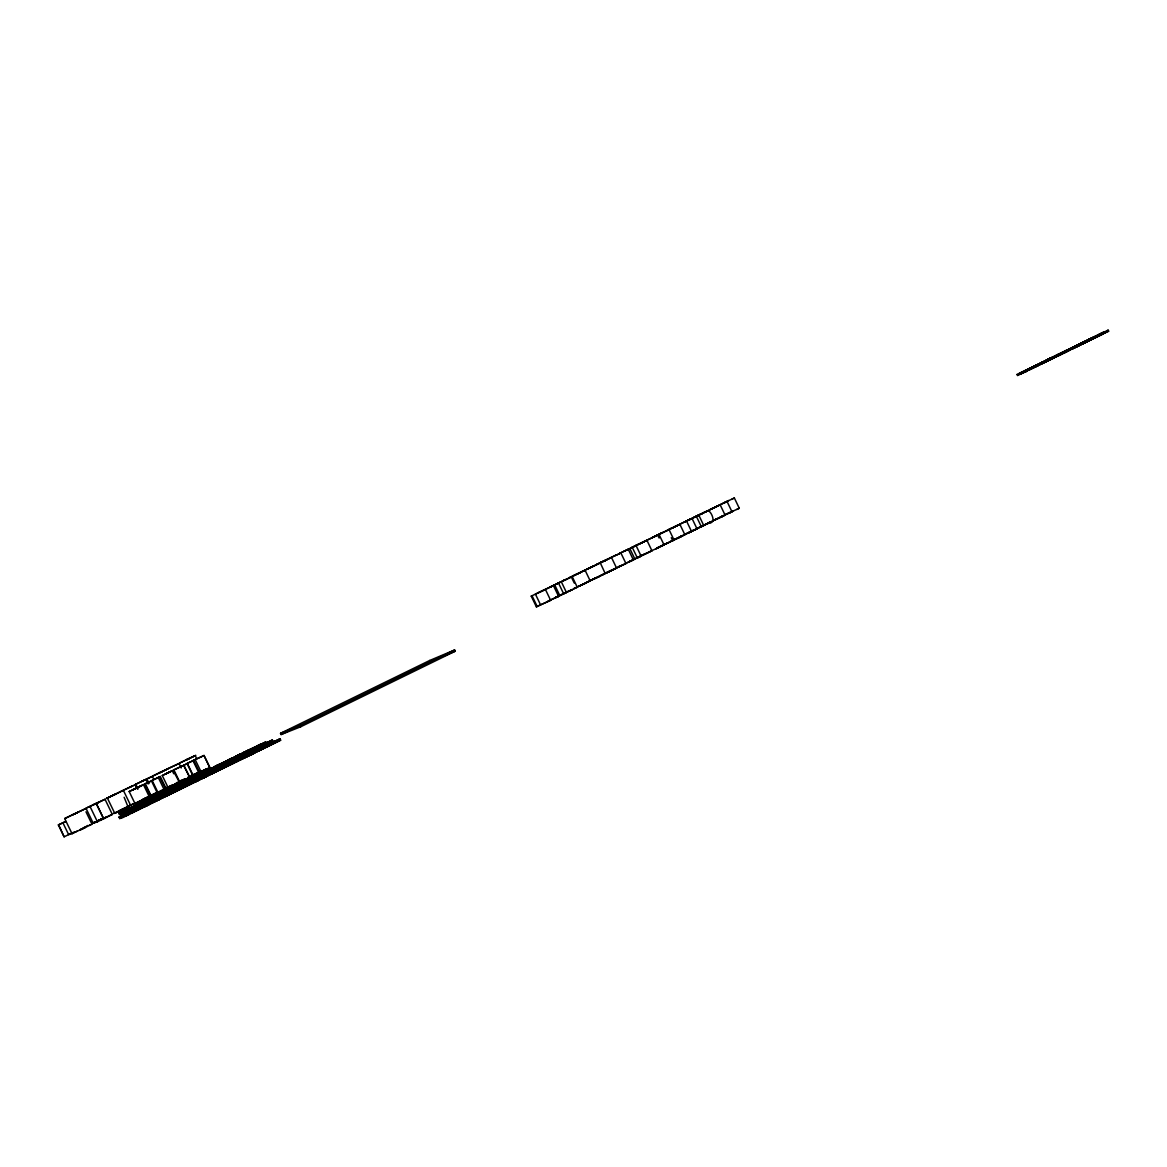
<?xml version="1.0" encoding="UTF-8"?>
<svg xmlns="http://www.w3.org/2000/svg" width="1167" height="1167" viewBox="0 0 1167 1167"><rect width="100%" height="100%" fill="white"/><g stroke="black" fill="none" stroke-linecap="round" stroke-linejoin="round"><path stroke-width="1.5" d="M188.908 783.29L189.608 784.72M187.26 783.203L186.603 781.846M136.437 787.958L143.979 784.516L129.172 791.518L135.066 803.713L144.372 799.059M651.959 550.795L635.782 558.395L651.959 550.795L646.941 540.321L646.066 540.7M103.644 818.767L96.263 803.523L103.644 818.767L97.43 821.801L93.229 823.246L85.95 808.22L105.001 799.264L112.338 814.435L107.174 817.046M1042.073 363.506L1050.636 359.378L1050.154 358.357L1047.105 359.83L1051.175 357.919M576.396 574.324L568.796 577.971L585.105 570.269L590.21 580.918L573.887 588.576L604.243 574.062L598.467 576.615M646.941 540.321L643.382 542.072M64.696 818.548L85.103 808.862L64.696 818.548L72.033 833.719L73.302 833.019M201.016 778.87L204.546 777.324L198.215 780.169M204.152 777.47L207.609 775.836L204.21 777.572L203.86 775.895L200.213 777.485L206.924 774.407L197.135 779.002L205.786 774.815L205.903 776.449M1043.298 362.995C1049.848 360.909 1042.029 361.726 1048.754 359.173M219.396 767.419L219.148 765.931L219.804 767.273L194.991 779.162L196.975 778.126M199.601 775.311C194.364 778.301 201.833 772.904 200.943 776.376L204.196 774.844L203.16 773.458L205.8 772.466M195.035 776.245C190.206 779.075 196.537 774.129 196.581 777.222M160.098 790.847L161.236 790.526M143.453 780.49L135.372 784.457L152.352 776.405L153.811 779.41M104.14 817.673L103.032 818.315M166.4 773.488L173.11 770.38L179.397 782.386L168.136 787.696L170.426 786.47M585.105 570.269L584.229 570.707M1044.217 362.543L1038.922 365.038L1038.44 364.016L1046.07 360.486M243.072 754.509C244.866 750.221 225.698 762.066 239.848 754.349M227.448 761.861L219.323 765.625L226.544 762.124M105.001 799.264L96.044 803.625M165.437 792.203L168.952 790.409L163.278 793.006M154.146 797.674L154.803 799.03L153.081 799.672L156.378 798.243L150.047 801.16L159.412 796.755L154.613 798.899L153.956 797.557L152.425 798.316L155.722 796.886L149.391 799.803L158.756 795.398L153.956 797.557M214.174 766.821L217.252 765.304M161.031 792.991L162.446 792.276L159.325 793.618M616.57 568.066L605.221 573.537L600.232 562.757L611.493 557.49L616.57 568.066L600.888 575.419L609.116 571.378M149.507 798.432L155.459 795.704L146.488 799.891L152.512 797.134L149.507 798.432L150.135 799.731M1033.933 367.59L1033.612 366.38L1038.003 364.264M203.175 773.721L194.349 777.835L202.489 773.896L203.131 775.224L198.302 777.47M150.528 803.538L159.996 799.162L151.229 803.173M718.697 505.501L720.185 504.844L725.101 515.128L714.146 520.365M1054.589 357.598L1045.384 362.12M1054.107 356.577L1049.381 358.853M149.055 796.448L151.681 795.106L149.07 796.477M707.362 511C710.09 508.9 717.632 523.575 708.85 523.049M168.136 787.696L162.271 775.544L169.565 772.175M193.664 774.494L193.066 774.859M667.83 529.978L679.894 524.348L684.883 534.749L678.611 537.827M669.683 541.824L678.815 537.681M176.202 783.961L172.483 785.712M1063.633 351.865L1060.205 353.411L1067.469 350.027L1067.965 351.034L1060.686 354.418L1069.979 350.071L1069.06 350.479M1096.63 336.971L1102.1 334.375L1097.724 336.446L1097.14 335.337L1104.93 331.749L1105.412 332.77L1104.318 333.295M1068.578 349.458C1071.102 348.306 1057.769 354.199 1064.348 352.667M1054.574 357.598C1028.2 370.304 1052.313 357.058 1025.72 371.5L1025.239 370.464L1026.406 369.895L1026.887 370.916M1036.004 366.511L1043.269 363.127L1042.248 363.579M173.081 770.453L165.349 774.042L166.166 773.633M97.036 820.955L96.482 821.32M171.374 791.766L179.558 787.813L170.149 792.203L176.377 789.344L171.374 791.766L172.074 793.21L180.243 789.242L170.907 793.575L177.078 790.774L172.074 793.21M148.121 797.061L158.274 792.101M143.818 798.753L142.768 799.322L151.243 795.281L145.773 797.995M174.817 784.005L175.633 783.582M720.185 504.844L715.225 507.032M1092.472 338.897L1088.067 341.027L1093.071 338.62M173.212 788.09L171.957 788.761L177.807 786.106L173.62 788.206M188.879 758.623L179.63 763.058L195.779 755.37L185.48 760.228L194.831 755.764M708.515 510.504L703.059 512.911L715.24 507.237M679.909 524.362L677.05 525.763M94.367 822.224L92.981 822.968L95.504 821.976M140.273 786.325L138.348 787.273M163.19 790.015L157.983 792.553L152.118 780.417L157.326 777.893M1094.033 337.044L1096.513 335.848L1095.419 336.329M98.757 802.269L93.812 804.53L98.743 802.269M156.611 778.287L158.333 777.616L164.241 789.855L157.983 792.553M189.448 777.514L179.733 781.934L173.898 769.87L187.099 763.685L192.963 775.836L189.769 777.397L183.569 765.362L173.898 769.87M187.916 777.251L189.171 776.609M201.862 770.803L199.893 771.795M222.474 765.683L221.774 766.048L223.568 765.362M243.451 755.414L242.78 755.764L246.762 754.086M248.586 753.765L247.871 754.145L254.887 750.935L248.936 753.561M239.279 758.287L244.384 755.924L243.217 756.537L243.888 757.937L245.055 757.325L239.964 759.688M106.416 816.973L99.341 820.255M216.61 765.625L215.924 765.99L219.659 764.385M219.994 764.195L220.811 765.304M238.856 757.777C239.06 754.932 237.528 756.975 234.056 758.346M698.61 527.688L699.587 527.192M696.568 528.884L697.501 528.388L692.133 530.839M189.783 758.273L186.428 759.834M139.836 801.321L138.45 802.035L143.205 800.081M232.641 759.484C233.911 755.778 231.051 759.192 228.469 759.805M168.471 792.378L166.093 793.56M198.871 779.833L199.907 779.323M1045.413 361.974L1050.636 359.378M122.725 790.526L106.285 798.505L116.262 793.808L107.393 798.097L114.731 813.253L123.571 808.95L113.593 813.589L129.216 806.207L119.034 810.934L127.232 806.937L121.893 809.431M144.752 798.286L145.933 797.703M164.08 789.578L162.023 790.672L164.241 789.855M160.098 798.826L170.776 793.896L167.523 795.354L166.837 793.91L168.529 793.035L163.176 795.544M167.523 795.354L169.215 794.464L163.861 796.973M687.786 520.424L703.424 512.809M84.36 827.097L85.454 826.557M74.848 832.231L77.095 831.108M162.957 793.545L162.33 792.247L163.876 791.459L159.004 793.735M164.387 792.568L167.435 791.007L162.417 793.37M165.991 791.853L166.502 793.181L168.092 792.364L163.059 794.727M1057.142 356.373L1058.936 355.497L1058.44 354.462L1051.219 357.817L1052.109 358.794L1052.036 357.554L1051.365 357.89M667.947 529.949L673.826 527.28M101.208 819.219L102.229 818.709M102.798 818.811L101.135 819.642L106.109 817.469L103.717 818.373M171.899 785.464L173.562 784.647M196.975 773.138L195.443 773.881M170.119 789.826L174.802 787.565L168.967 790.234L176.275 786.689L170.119 789.826L170.776 791.168M1050.475 359.553L1050.008 358.4L1041.183 362.718M229.418 763.422L230.278 762.912M251.795 752.467L252.597 751.986M1095.244 337.701L1081.765 344.236L1081.284 343.229L1082.145 342.865M227.696 765.742L226.325 766.427L233.24 763.262L224.327 767.405L229.461 765.144M230.089 764.837L230.949 764.327M252.48 753.882L253.283 753.386M133.957 789.155L132.557 789.855L137.268 787.798M666.211 530.766C661.82 533.159 679.938 524.085 676.072 526.215M79.925 829.825L80.771 829.416M142.286 799.818L140.667 800.606M163.613 789.869L166.152 788.629L160.287 776.493L157.735 777.733M172.016 785.741L173.854 784.851M144.3 799.541L149.901 796.755L135.066 803.713M611.523 570.284L605.09 573.376L606.534 572.734M640.771 555.959L639.983 556.353L647.948 552.545M584.973 583.485L585.819 583.033L578.278 586.476L584.361 583.777M598.248 576.994L599.853 576.177L594.849 578.526L597.358 577.432M605.221 573.537L611.479 570.488M673.767 539.84L672.294 540.584L676.86 538.57M702.198 525.967L700.769 526.682L707.45 523.706M647.043 553.202L647.277 553.027M681.047 536.616L682.389 535.93L680.711 536.66M709.667 522.641L710.966 521.985L709.23 522.743M172.439 787.258L168.194 789.315L173.912 786.689L165.364 790.686L172.439 787.258L173.066 788.556M237.616 755.37C234.523 757.733 242.4 751.665 242.153 754.801M219.381 764.487L221.905 763.189M163.409 793.006L164.78 792.32L163.716 792.787M1041.431 362.791L1042.787 362.106L1041.766 362.543M223.13 765.362L219.965 766.923L223.32 765.537M164.066 794.362L165.437 793.662L163.395 794.596M246.456 754.188L249.373 752.759L248.731 751.417L240.358 755.341L247.535 751.869M227.011 764.327L225.567 765.071L232.554 761.847L227.886 763.874M1094.763 336.694L1094.383 336.84M166.4 794.319L170.149 792.408L166.837 793.91M240.475 757.85L242.444 756.843L239.585 758.171M1076.587 346.628C1073.115 348.291 1085.981 342.208 1081.897 344.236M1083.355 343.55L1084.376 343.025L1082.247 344.061M1095.973 337.38L1096.98 336.869L1094.879 337.89M241.161 759.25L243.13 758.258L239.395 760.009M157.122 778.024L158.216 777.455M588.62 568.387L590.969 567.293L587.949 568.708M163.876 788.936L168.092 786.879M190.848 775.778L192.905 774.771M209.856 767.594L204.006 755.487L209.856 767.594L204.604 770.132L200.972 771.606L195.166 759.586L187.318 763.364L193.138 775.399L196.435 774.144L199.63 772.583L193.766 760.446L186.851 763.554M692.717 530.722L694.817 529.672L688.72 532.531M159.967 793.385L161.294 792.714L160.273 793.166M229.534 759.396L231.343 758.492L228.747 759.702M161.921 792.597L165.335 790.876L162.33 792.247M1017.099 374.447L1023.065 371.529L1023.561 372.55L1017.58 375.468L1017.099 374.447L1018.266 375.161L1017.58 375.468M1032.999 366.905L1033.495 367.941L1032.314 368.509L1031.759 367.386L1027.719 369.253L1028.215 370.275M1044.917 360.953L1054.209 356.358L1054.691 357.365L1049.425 359.903L1048.943 358.882L1050.008 358.4M1057.725 354.651L1061.722 352.813L1062.218 353.834L1055.464 356.956L1054.983 355.935L1056.996 354.958L1065.019 351.252L1065.5 352.274L1058.206 355.672L1057.725 354.651L1060.701 353.295L1061.182 354.316L1058.206 355.672M1071.948 347.678L1072.429 348.7L1074.253 347.81L1073.771 346.803L1069.205 348.991L1069.687 349.998L1076.441 346.818L1075.959 345.811M118.801 813.326L121.747 812.305L122.389 813.618L119.428 814.639L118.801 813.326L265.565 742.022L266.193 743.306L254.756 748.893M1031.818 367.474L1037.609 364.658L1038.09 365.679L1034.808 367.284M1056.646 355.351L1058.44 354.462M1061.722 352.813L1068.009 349.721L1068.491 350.727L1065.004 352.376L1064.523 351.355M1071.394 348.145L1079.373 344.25M1082.145 343.9L1081.678 342.894L1094.675 336.767M1088.315 339.874L1089.438 339.32L1089.92 340.341L1075.055 347.503L1074.574 346.482M1094.938 336.563L1093.887 337.073L1095.157 337.774M1104.93 331.749L1087.6 340.02L1092.604 337.613M1107.075 330.713L1108.169 330.173L1108.65 331.18L1107.556 331.72M121.747 812.305L265.565 742.022M281.101 734.554L300.634 726.808L455.203 651.215L454.619 649.975L429.762 660.449L280.518 733.328L281.101 734.554L290.846 729.798M235.165 757.937L237.032 756.989L234.334 758.244M280.518 733.328L300.021 725.524L454.619 649.975M1083.268 342.121C1088.636 338.459 1090.445 341.129 1083.749 343.127M120.901 813.603L272.349 739.995L272.99 741.322L124.621 813.924L121.558 814.96L120.901 813.603L272.349 739.995M1055.464 356.956L1065.5 352.274M1108.65 331.18L1092.254 339.145M1097.622 336.344L1098.701 335.819L1098.22 334.812M124.023 812.83L137.093 806.426M145.262 802.429L177.953 786.456M186.122 782.459L194.291 778.462M202.46 774.465L235.136 758.492M243.305 754.495L251.489 750.498M1026.77 371.223L1019.695 374.461L1019.199 373.44L1026.274 370.187L1026.77 371.223L1025.589 371.792L1025.093 370.77L1029.659 368.539L1021.898 372.098L1022.248 373.221M1028.973 370.143L1030.155 369.574L1029.571 368.378M1071.875 349.152L1075.478 347.401L1074.953 346.263M1086.419 342.048L1087.513 341.508L1087.031 340.501M129.727 810.963L168.923 791.78M183.627 784.589L223.816 765.027M240.796 756.624L272.99 741.322M133.374 807.885L131.127 808.658L131.783 810.015L141.674 805.507L141.017 804.151L138.727 804.953M143.249 803.056L140.944 803.873L141.601 805.215L149.449 801.7M161.221 794.26L158.858 795.106L159.514 796.448L166.633 793.21L163.818 794.523M187.274 782.882L192.978 780.402M245.61 754.363L256.244 749.374L254.012 750.221L253.385 748.893L255.602 748.047L249.884 750.614M254.012 750.221L258.009 748.528L248.761 752.788L248.133 751.46L257.367 747.201L255.121 748.047L255.748 749.36M260.139 745.903L257.134 747.07L257.776 748.383L262.575 746.34L261.948 745.013L258.928 746.194L259.57 747.507M260.81 745.596L259.891 744.444L260.897 746.851L267.389 743.7L266.441 742.518L267.389 743.7M118.99 817.104L279.978 738.799L280.649 740.199L122.943 817.469L119.69 818.548L118.99 817.104L279.978 738.799M124.067 814.726L124.767 816.171L126.867 815.47L126.167 814.012L121.266 816.054M129.129 813.997L128.676 812.465L126.182 813.691L128.297 812.976L128.997 814.42L126.882 815.135M133.023 810.452L133.724 811.896L132.688 812.247L132.002 810.802L138.29 808.075M144.197 806.762C153.14 804.53 148.661 800.679 142.695 805.609L143.497 805.332M183.948 785.435L186.093 784.384L186.88 786.062L184.634 786.864L183.948 785.435L186.18 784.632M192.599 783.247L191.826 781.788L195.006 780.315L195.691 781.744L198.609 780.315L194.553 782.036M207.157 775.763L216.406 771.591L215.72 770.162L209.608 772.817L210.293 774.232L212.715 773.342M217.762 768.878L219.163 770.03L217.762 768.878L223.495 766.354M243.217 756.537L246.777 754.961L247.448 756.376L245.551 757.31L244.866 755.895L238.724 758.594L239.731 758.214M271.692 742.46L274.653 741.322L275.324 742.723L272.378 743.846L271.692 742.46L273.632 741.483M119.69 818.548L280.649 740.199M135.255 811.182L138.99 809.533M237.893 761.059L234.859 762.197L234.173 760.796L237.222 759.644L237.893 761.059L232.919 763.145L232.248 761.73L235.267 760.592M267.681 746.457L269.592 745.523L266.339 746.763L265.668 745.377L268.921 744.123M275.324 742.723L270.438 744.794M574.004 575.462C570.021 577.432 583.967 570.765 579.853 572.807M606.607 559.839L600.684 562.538M635.782 545.543L634.994 545.923L641.442 542.976L630.778 547.965L638.13 544.435M642.01 542.699L642.769 542.334L636.336 545.237M716.232 506.755L717.574 506.084L716.407 506.609M65.731 821.349L58.35 824.923L64.112 836.827L72.952 832.523M98.13 820.547L102.317 818.505M541.459 591.217L531.233 596.133L536.368 606.825L550.634 600.305L545.456 589.51L535.42 594.134L540.554 604.827L550.634 600.305M561.283 594.674L569.744 590.59M586.17 582.537L594.572 578.453M620.158 565.951L609.889 571.013M674.351 539.504L682.403 535.58M710.309 521.97L707.946 523.122L722.49 516.368L721.323 516.864M717.369 518.527L715.035 519.665L725.101 515.128M722.504 516.018L720.083 517.2L731.986 511.802L727.07 501.533L710.163 509.483L712.497 508.345M724.299 515.143L732.599 511.088M93.229 823.246L97.809 821.014M133.519 803.625L128.954 805.857L129.96 805.493M536.368 606.825L540.554 604.827M542.524 590.662L561.327 581.808L566.491 592.559L550.401 599.984M621.559 565.339L618.787 566.695L625.964 563.544L620.888 552.968L609.641 558.205M683.103 535.493L677.604 538.045M691.754 531.189L703.774 525.558L698.829 515.216L693.315 517.667L698.829 515.216M711.593 521.591L701.177 526.419M725.276 514.705L739.265 508.243L734.364 498.003L723.394 503.094M730.702 512.065L733.576 510.65M137.268 802.356L127.889 806.514L124.14 797.28M173.183 784.574L168.456 786.835M201.979 770.57L193.591 774.669L194.364 774.377M538.191 592.792L553.45 585.63L558.614 596.41L547.644 601.326M625.964 563.544L608.532 571.903M641.135 556.134L637.357 557.986L632.295 547.44L636.088 545.602L641.135 556.134L624.374 563.894L629.48 561.823L634.892 559.095L629.844 548.563L619.371 553.45L628.313 549.365L633.36 559.927L632.178 560.423M655.81 548.971L664.067 544.945L659.049 534.486L641.339 542.961M642.025 542.48L669.056 529.628L674.059 540.073L656.933 548.009L666.386 543.457M689.084 532.736L691.564 531.525L686.59 521.138L684.11 522.349M694.496 530.095L697.02 528.855L692.06 518.484L675.007 526.507L677.473 525.31M703.774 525.558L701.352 526.74L696.393 516.383L686.823 520.89M729.565 512.984L731.986 511.802M736.8 509.454L739.265 508.243M184.78 779.162L176.305 782.867M198.302 772.408L201.016 771.081M150.178 796.244L157.399 793.195L151.477 780.942L144.329 784.122L150.747 796.025M179.733 781.934L192.963 775.836M157.399 793.195L151.185 795.865L145.306 783.713L151.477 780.942M243.786 755.224L244.91 754.67M250.803 754.378C238.316 759.294 259.891 753.226 254.216 750.979L264.048 746.442L261.627 747.361L262.298 748.747M202.752 777.922L201.322 778.622L203.116 777.849M250.672 754.48L248.556 755.545L251.853 754.174M161.921 771.737L162.417 771.445M137.954 788.95L135.766 784.428L121.237 791.284M204.006 755.487L201.847 756.537M564.449 580.305L572.166 576.571L577.315 587.293L555.463 597.504L559.008 595.972M606.475 559.766L602.376 561.735M616.73 554.981L620.888 552.968M689.537 519.709L692.06 518.484M724.634 502.7L727.07 501.533M731.899 499.199L734.364 498.003M704.722 512.328L706.035 511.686L704.999 512.153M158.333 777.616L152.118 780.417M183.569 765.362L187.099 763.685M690.616 531.568L685.306 534.165L697.02 528.855M1099.402 334.433L1100.35 333.966L1097.243 335.44M80.144 829.62L83.295 828.089M86.723 825.93L87.671 825.477M1079.781 343.973L1083.895 342.019L1082.83 342.485M169.857 786.47L161.819 790.292M172.235 785.595L176.275 783.641M141.076 800.708L142.316 800.11M164.314 789.519L166.152 788.629M208.251 768.324L204.137 770.074M216.945 765.421L219.469 764.297L220.096 765.581M85.95 808.22L96.263 803.523M160.915 772.043L152.541 776.157L168.179 768.659M181.221 767.988L179.047 763.495L167.829 768.63M132.134 786.179L123.323 790.263L130.587 805.274M58.35 824.923L65.615 821.699M550.357 586.87L566.374 579.343M556.192 584.04L564.653 579.984L563.792 580.364M574.747 575.068L586.009 569.613M588.372 568.475L586.49 569.408L599.152 563.457L590.196 567.643M651.974 537.666L661.426 533.115M680.39 523.895L689.887 519.388L685.715 521.313M698.245 515.274L695.868 516.441L700.536 514.311M719.441 504.975L728.719 500.512M562.509 581.093L571.319 576.95L574.266 583.062M638.991 544.041L645.307 541.05M653.52 537.126L657.721 535.084L659.151 538.075M667.714 530.241L657.298 535.113M706.677 511.321L701.148 513.918M134.745 788.746L142.374 785.158M158.449 777.382L160.287 776.493M202.402 756.231L195.166 759.586M98.436 820.518L99.647 819.934M167.45 787.273L165.699 788.148L168.033 787.258M168.544 787.01L169.638 786.383M166.502 793.181L168.471 792.233M129.464 787.302L133.388 785.537M605.002 560.656L606.548 559.912M1040.716 363.097L1038.222 364.323M641.31 555.638L645.409 553.683M194.889 774.246L191.33 775.938M107.422 816.492L103.411 818.855M238.389 754.947L240.592 754.057M218.054 764.881L221.176 763.466M245.872 754.48L241 756.654L245.274 754.524M251.182 752.773C237.572 759.907 255.325 748.383 253.677 753.036M228.776 763.729C211.475 771.445 241.452 756.989 228.572 765.275M111.113 796.346L121.879 791.095M697.851 515.435L702.505 513.392M669.42 529.205L672.061 527.951M673.622 527.411L675.212 526.653M702.344 513.495L703.934 512.736M715.444 507.164L709.23 510.096M602.099 561.823L595.899 564.843L611.493 557.49M591.479 567.104L594.747 565.557L589.758 567.921L592.252 566.797M136.364 788.265L129.172 791.518M1082.042 342.938L1076.47 345.461L1077.156 345.169M702.753 525.661L708.325 523.049M707.29 523.837L708.88 523.079M96.613 821.451L98.072 820.751M152.016 794.727L153.213 794.158M118.451 811.517L120.755 810.423M218.812 764.779L214.174 766.85M606.081 560.087L600.042 562.859M579.24 573.099L577.475 573.931M201.614 756.624L192.949 760.636L198.769 772.642L206.457 768.893M98.451 820.27L99.37 819.832M699.237 514.778L700.477 514.18M700.973 514.151L703.176 513.072M672.236 528.067L674.497 526.959M595.651 577.928L597.606 577.009M1044.815 360.968L1052.051 357.554M1049.658 359.888L1047.587 360.851L1047.135 359.815M1050.183 359.669L1052.546 358.575M1051.657 358.94L1047.514 360.939M708.121 523.399L698.231 527.922M679.486 537.374L674.088 539.913M145.656 798.243L146.779 797.703M203.889 777.382L205.436 776.653M245.829 754.218L248.177 753.182M251.561 754.072L253.195 753.255M107.393 798.097L109.144 797.28M1093.683 337.219L1091.13 338.43M1081.532 344.411L1079.621 345.315M1080.277 345.009L1080.54 343.536L1074.997 346.176L1089.438 339.32M100.814 819.088L101.85 818.592M154.234 793.677L155.794 792.962M108.327 816.069L112.338 814.435M1086.098 340.764L1085.733 340.954M1042.744 361.96L1043.736 361.522M139.223 801.306L138.494 801.627M143.191 799.687L148.267 797.338L145.715 798.432M624.009 551.203L636.088 545.602M1080.015 343.769L1079.971 345.053M114.731 813.253L116.481 812.451M660.099 533.727L664.008 531.962M1108.169 330.173L1101.05 333.456L1101.531 334.448M1096.149 335.965L1101.648 333.339L1100.364 333.908M1080.496 344.776L1076.791 346.555L1077.637 346.191M615.155 555.492L616.541 554.865L605.454 560.189L606.84 559.562M1073.771 346.803L1072.779 347.241L1073.261 348.262M1083.924 343.054L1087.338 341.464L1086.302 340.749M1086.783 341.756L1100.831 334.973M1045.69 360.661L1035.523 365.475M581.108 571.976L589.35 568.241M1025.239 370.464L1037.609 364.658M82.39 828.628L83.586 828.103M1089.759 339.014L1088.928 339.378L1091.991 337.905L1092.56 338.897M1081.765 343.01L1082.816 343.725M1049.425 359.903L1050.49 359.421M1051.7 358.838L1058.936 355.497M566.462 579.182L567.279 578.803M1038.09 365.679L1022.38 373.119L1021.898 372.098M549.599 587.366L553.873 585.28M531.233 596.133L532.05 595.768L537.185 606.475M152.352 776.405C148.909 777.63 136.379 784.253 144.431 780.125M1090.241 340.02L1089.409 340.385M1034.458 366.03L1033.554 366.438M190.002 776.566L188.412 777.266M1034.954 367.051L1033.947 367.488L1034.093 366.263M646.372 553.246L647.204 552.881M1054.983 355.935L1059.972 353.718M232.029 758.2L235.238 756.77M230.526 758.944L233.502 757.631M679.923 536.791L691.564 531.525M674.059 540.073L669.698 541.838M236.186 757.471L241.073 755.224L241.715 756.552M667.612 542.961L668.983 542.363L662.258 545.47L664.461 544.508M665.832 543.895L668.501 542.713M648.473 552.21L658.524 547.586M243.888 757.937L247.448 756.376M627.131 549.89L628.313 549.365M712.293 521.284L713.46 520.818M89.144 825.317L90.749 824.646M245.551 757.31L237.134 761.074L236.449 759.673L239.512 758.521M683.789 535.201L684.869 534.734M571.582 589.831L572.399 589.481L564.872 592.967L567.629 591.771M177.019 783.305L178.143 782.838L174.569 784.53M568.446 591.406L571.524 590.064M554.748 598.087L558.614 596.41M225.435 764.312C221.263 761.249 218.681 767.361 225.537 762.693M185.757 780.679L190.644 778.564M179.047 763.495L158.508 773.269L167.421 768.995M195.079 777.703L190.002 779.892L190.659 781.219L195.735 779.045M589.291 581.297L590.21 580.918M197.923 778.885L192.511 781.19L193.197 782.605M192.336 779.045L191.344 779.468L191.986 780.811M1054.093 356.577L1048.637 359.188L1049.133 360.209L1048.768 359.042M135.766 784.428L135.007 784.749L136.466 787.754M193.81 760.155L194.758 759.761M185.407 782.517L184.78 781.219L186.428 780.533L187.056 781.832M189.01 780.46L190.717 779.731L191.359 781.073L189.652 781.788L189.433 780.475M438.617 658.159L455.203 651.215M194.626 782.182L195.691 781.744M1062.218 352.434L1076.543 345.592L1077.024 346.614L1078.862 345.709L1078.381 344.688M1062.699 353.455L1079.854 345.257L1079.3 344.061L1080.379 343.521L1080.861 344.528M258.884 750.658L264.428 747.93M251.809 753.955L251.751 752.307M260.722 744.327L258.111 745.348L258.738 746.617M258.943 745.188L256.346 746.209L256.959 747.478M252.612 748.003L255.485 746.88M253.735 747.741L250.861 748.864L251.474 750.133M265.507 743.262L262.794 744.327L263.421 745.64L266.149 744.59M248.907 749.812L251.051 749.01L242.123 753.123M247.229 750.644L249.344 749.827L243.83 752.292L244.443 753.576M260.27 745.538L260.897 746.851M162.271 775.544L172.293 770.716L173.752 773.75M246.587 752.409C241.832 756.42 239.804 751.854 246.427 754.042M272.699 742.27L267.083 744.677M257.776 748.383L260.781 747.216M227.944 760.082L228.849 759.732M230.41 759.133L229.126 759.629L229.739 760.913M267.01 745.057L263.771 746.311L264.442 747.697M80.873 829.722L85.541 827.447M225.887 761.059L228.601 760.023M223.801 762.08L226.5 761.044M259.789 748.251L262.181 747.347L256.069 750.075L256.755 751.475M224.735 761.905L222.036 762.941L222.649 764.225M233.517 758.638L234.465 758.273M236.084 757.66L234.742 758.171L235.384 759.498M231.387 759.659L234.231 758.565M230.235 760.519L227.419 761.584L227.944 763.16M199.63 772.583L192.657 775.574M211.344 768.178L212.073 767.974M213.984 767.171L214.611 768.455M260.46 749.652L262.867 748.747L254.887 752.379M209.827 769.068L210.6 768.776M158.785 791.795L156.641 792.597M208.134 770.016L205.567 770.993L206.749 773.356M180.812 780.519L184.911 778.958M206.88 770.628L207.507 771.927M240.037 758.098L241.481 757.558M201.351 773.05L203.525 772.233M213.123 768.893L210.439 769.899L211.081 771.227L213.765 770.22M201.03 773.488L198.507 774.45L199.149 775.909M197.85 774.873L190.017 778.622L198.521 774.611M206.107 772.014L208.353 771.168L209.01 772.51M195.968 775.88L196.333 777.28M240.723 759.513L242.167 758.958L241.569 757.354M220.986 767.303L221.657 768.717M214.203 770.57L217.091 769.491M203.802 774.786L206.442 773.809M177.938 784.545L179.937 783.801M177.019 785.231L175.035 785.96L175.663 787.258M209.316 773.313L206.471 774.348L207.23 775.953M173.052 786.923L173.299 788.367M184.036 783.101L181.95 783.874L182.592 785.216M214.888 771.985L224.181 767.784L223.057 766.529M178.945 785.347L181.031 784.574M216.406 771.591L215.297 770.322M176.509 786.485L177.559 787.681M184.605 784.224L183.555 783.042L184.692 784.457M135.051 802.881L136.087 802.502M155.576 795.413L157.837 794.596M186.093 784.384L186.778 785.814L178.843 789.636M182.986 786.193L178.157 788.221M145.569 800.562L146.429 801.802M140.346 802.881L141.718 803.932M142.126 802.254L141.309 802.546L141.936 803.859M140.419 803.1L138.217 803.903L139.384 806.295M159.514 796.448L161.877 795.617M138.26 804.165L136.058 804.938L137.4 807.272L138.392 806.922M135.095 805.551L134.147 805.886L134.788 807.185M135.314 805.463L136.335 805.099M144.154 802.473L145 802.167L145.656 803.523L144.81 803.815L143.512 801.306L144.372 802.531M130.631 807.608L131.55 807.272L132.192 808.585M159.398 797.397L161.921 796.507M130.864 807.783L128.706 808.541L129.333 809.854M127.597 809.11L128.02 810.496M136.758 805.916L137.735 805.566M137.954 805.493L139.033 805.113L139.69 806.47L138.61 806.849M125.336 810.219L127.247 809.548L128.312 811.751L130.296 811.065L129.639 809.708L127.655 810.394M133.111 807.695L134.074 807.36L134.73 808.716M123.41 811.153L125.307 810.496L125.948 811.809M129.989 809.256L130.646 810.613M141.601 805.215L143.906 804.413M146.531 803.844L147.232 805.288M125.671 811.371L127.641 810.686L128.297 812.042M143.745 805.245L144.65 804.924L145.35 806.382L144.445 806.689M140.332 806.718L142.782 805.872M131.783 810.015L134.03 809.242M137.969 807.885L140.405 807.039M135.868 808.906L136.918 808.556L137.618 810M134.395 809.986L133.271 810.379L133.972 811.824M132.265 811.036L129.887 811.838L130.587 813.282L132.965 812.48M72.135 832.961L74.965 832.027L68.663 834.668L62.887 822.75M64.112 836.827L58.656 824.806M92.295 824.121L72.033 833.719M184.78 781.219L185.786 782.546M189.652 781.788L189.36 780.446M180.579 785.099L179.893 783.582L180.126 785.026M176.173 789.476L176.859 790.905M175.24 789.753L175.925 791.168M174.569 790.03L175.254 791.459M174.043 790.467L174.729 791.897M172.614 788.586L173.27 789.928M173.547 790.526L174.233 791.955M172.162 788.659L172.804 790.001M169.988 788.454L170.615 789.753M169.39 788.717L170.017 790.015M159.675 776.755L165.539 788.863M146.925 779.031L149.113 783.553M155.547 796.988L156.203 798.345M145.948 779.468L148.121 783.991M152.614 798.213L153.256 799.57M150.995 797.892L151.622 799.205M143.468 784.705L149.376 796.93M148.442 803.071L149.143 804.515M135.474 784.428L137.648 788.921M137.152 808.468L137.852 809.913M133.767 809.052L132.79 806.835L131.769 807.199L132.411 808.512M123.965 812.553L124.621 813.924M122.243 816.01L122.943 817.469M90.049 806.528L97.43 821.801M85.979 811.824L91.785 823.814M300.021 725.524L300.634 726.808M275.208 740.651L275.864 742.037M267.929 741.731L268.57 743.043M239.279 756.099L239.921 757.427M232.714 760.957L232.073 759.615L229.243 760.694L229.884 762.022M232.145 761.993L232.831 763.408M229.461 763.218L230.147 764.633M195.21 755.603L196.64 758.565M203.729 775.982L204.415 777.412M202.329 776.668L203.014 778.097M201.847 776.668L202.533 778.097M200.549 774.99L201.191 776.318M183.89 765.231L189.769 777.397M188.602 781.175L187.975 779.877L187.026 780.271L187.654 781.569M558.555 583.164L563.719 593.915M554.704 584.9L559.839 595.608M429.762 660.449L430.331 661.631M671.273 537.695L672.703 540.671M1102.757 332.595L1103.223 333.602M1102.159 332.916L1102.625 333.922M1099.722 334.098L1100.204 335.104M1096.411 336.942L1095.93 335.936L1094.894 336.446L1095.405 337.569M1093.26 338.474L1092.779 337.467L1091.728 337.978L1092.21 338.984L1093.61 338.386L1093.129 337.38L1091.349 338.386L1091.831 339.407L1092.896 338.882L1092.414 337.861M1087.163 340.326L1087.644 341.333M1074.019 346.832L1074.501 347.839M1073.582 346.949L1074.063 347.956M1072.181 347.722L1072.663 348.743M1067.178 351.427L1066.623 350.26L1064.858 351.121L1065.34 352.128M1066.244 350.508L1066.755 351.573M1063.37 352.055L1063.866 353.076M1063.035 352.04L1063.531 353.047M1056.996 354.958L1057.477 355.964M1053.145 356.839L1053.626 357.861L1053.013 356.942M1047.762 359.509L1048.243 360.53M1039.885 363.491L1040.38 364.527M1036.938 364.95L1037.434 365.986M1036.325 365.096L1036.807 366.117M1034.837 365.986L1035.319 367.007M1032.401 367.08L1032.897 368.116M1031.657 367.357L1032.139 368.378M1030.972 367.663L1031.453 368.684M1028.725 368.874L1029.221 369.91M1028.069 369.18L1028.565 370.202M1026.566 369.939L1027.062 370.975M1025.91 370.231L1026.391 371.266M1021.081 372.492L1021.577 373.528M1020.381 372.856L1020.862 373.892M171.024 788.09L166.458 790.292L170.995 788.119M159.296 797.717L149.318 802.4L159.296 797.717M78.233 812.188L71.552 815.237L78.233 812.188M595.258 578.263L591.552 579.97L595.258 578.19M1103.442 332.289L1099.037 334.418L1099.504 335.425L1103.924 333.281L1103.442 332.289M633.36 559.781L629.013 561.75L633.36 559.781M1061.649 352.901L1060.54 353.397L1061.036 354.418L1062.13 353.922L1061.649 352.901M267.345 742.372L264.617 743.437L265.245 744.75L267.987 743.685L267.345 742.372M216.799 766.836L217.033 768.309L216.799 766.836M217.179 766.777L217.398 768.265L217.179 766.777M214.436 768.061L214.422 769.637L214.436 768.061M215.662 767.594L214.859 767.901L215.501 769.228L216.318 768.936L215.662 767.594M211.84 769.52L212.073 771.008L211.84 769.52M219.79 768.119L218.929 768.455L219.6 769.87L220.475 769.549L219.79 768.119M143.92 802.546L143.162 802.823L143.804 804.165L144.577 803.903L143.92 802.546M135.372 806.908L134.307 807.272L134.964 808.629L136.028 808.264L135.372 806.908"/></g></svg>
